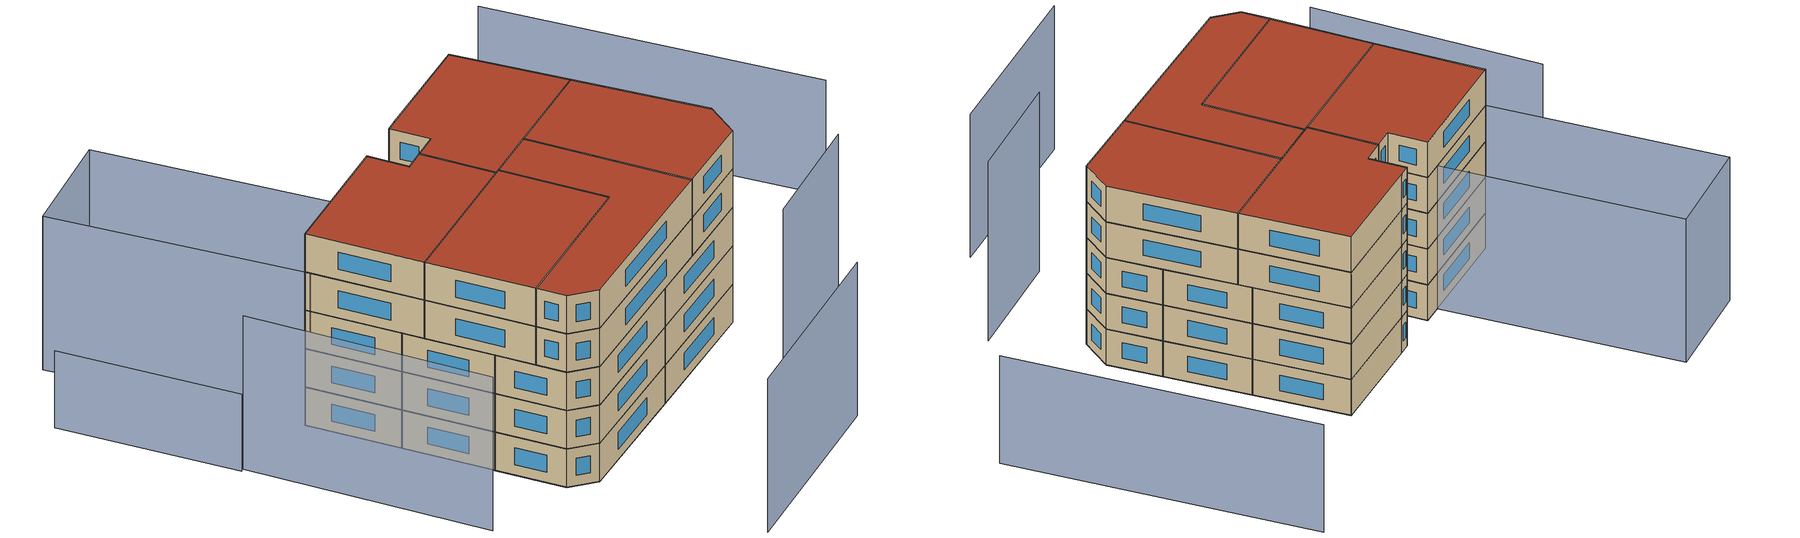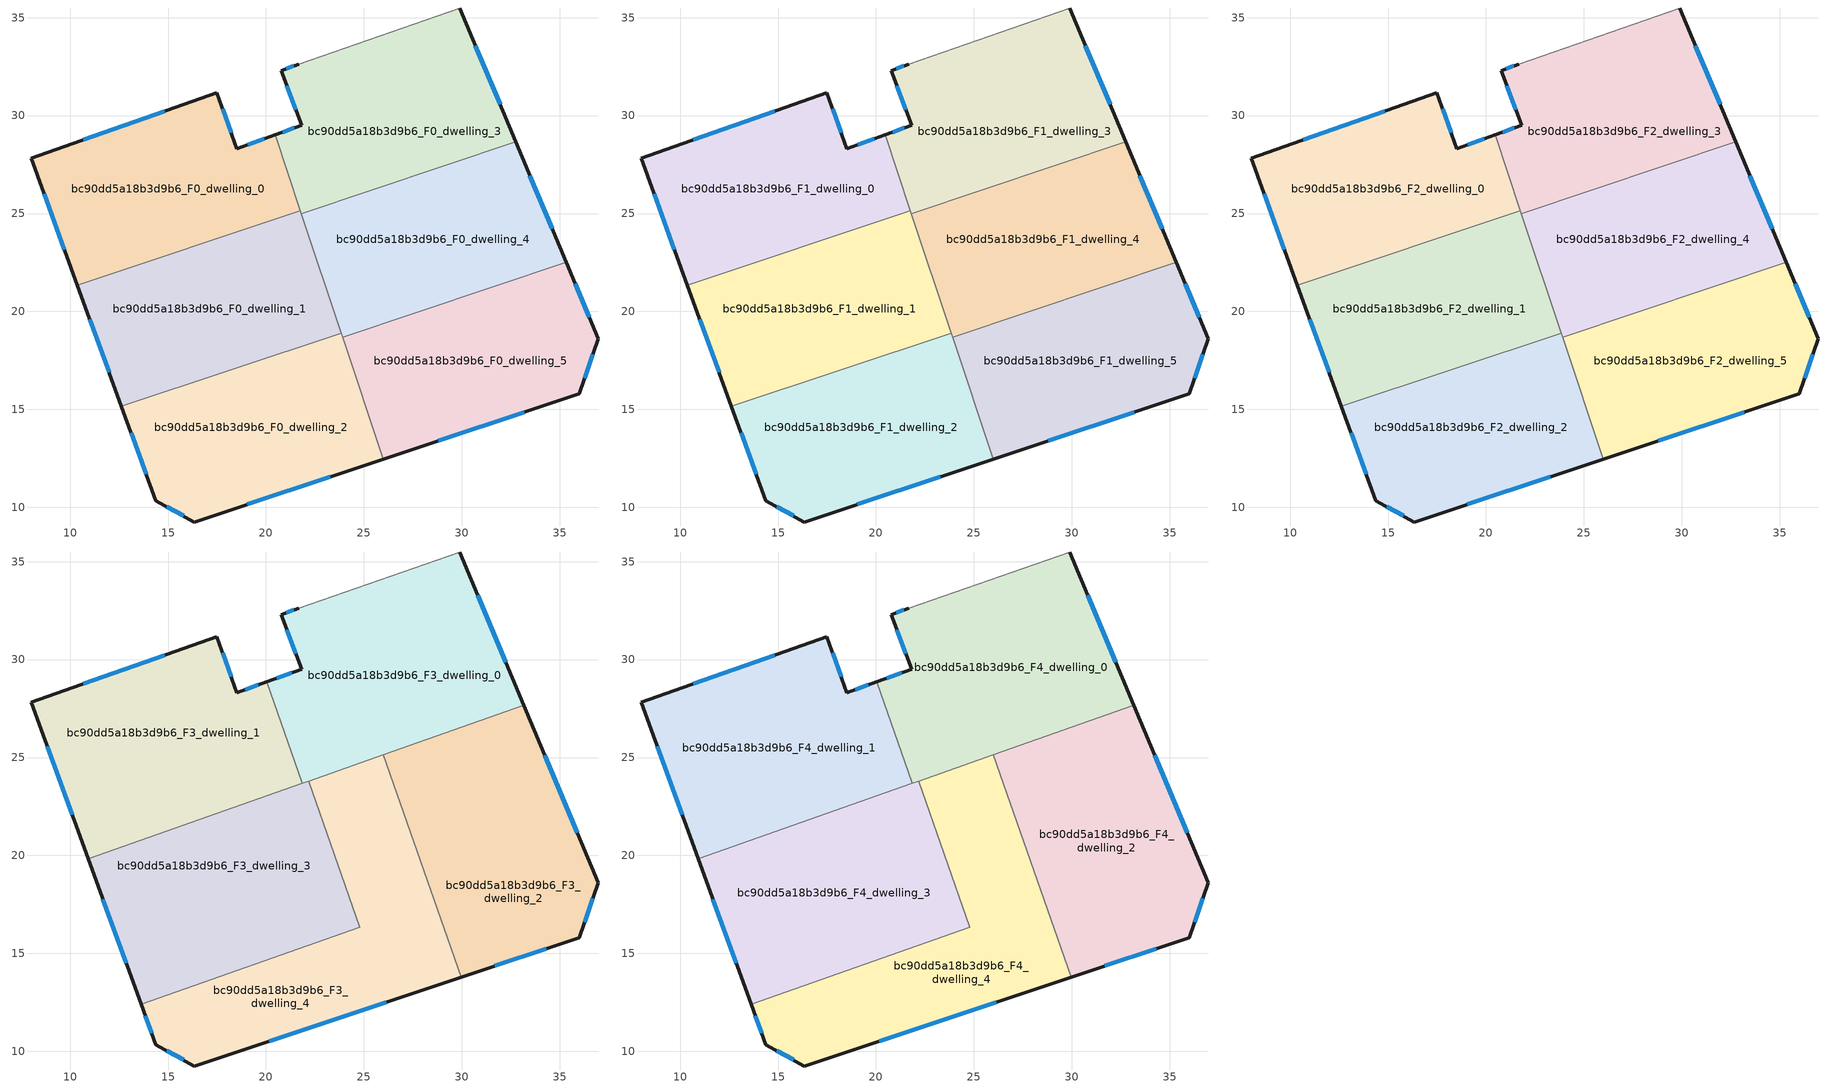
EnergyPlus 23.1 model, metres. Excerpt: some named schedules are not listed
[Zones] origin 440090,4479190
bc90dd5a18b3d9b6_F0_dwelling_0
 floor ground (EU_floor_Construction): 21.76,25.14 20.46,29.02 18.51,28.31 17.5,31.16 8.02,27.83 10.38,21.34 z0
 wall outside (EU_wall_Construction): 10.38,21.34 8.02,27.83 17.5,31.16 18.51,28.31 20.46,29.02 z0:3
 wall to bc90dd5a18b3d9b6_F0_dwelling_1 (EU_wall_Construction): 21.76,25.14 10.38,21.34 z0:3
 wall to bc90dd5a18b3d9b6_F0_dwelling_3 (EU_wall_Construction): 20.46,29.02 21.76,25.14 z0:3
 window (EU_Window_Construction): 9.72,23.16 8.68,26 / 10.68,28.76 14.84,30.22 / 17.78,30.36 18.23,29.11 / 19.06,28.51 19.91,28.82 z0.84:2.16
bc90dd5a18b3d9b6_F0_dwelling_1
 floor ground (EU_floor_Construction): 23.84,18.9 21.76,25.14 10.38,21.34 12.62,15.16 z0
 wall outside (EU_wall_Construction): 12.62,15.16 10.38,21.34 z0:3
 wall to bc90dd5a18b3d9b6_F0_dwelling_2 (EU_wall_Construction): 23.84,18.9 12.62,15.16 z0:3
 wall to bc90dd5a18b3d9b6_F0_dwelling_4 (EU_wall_Construction): 21.81,25 23.84,18.9 z0:3
 wall to bc90dd5a18b3d9b6_F0_dwelling_3 (EU_wall_Construction): 21.76,25.14 21.81,25 z0:3
 window (EU_Window_Construction): 11.99,16.89 11.01,19.6 z0.84:2.16
bc90dd5a18b3d9b6_F0_dwelling_2
 floor ground (EU_floor_Construction): 25.99,12.47 23.84,18.9 12.62,15.16 14.37,10.35 16.35,9.26 z0
 wall outside (EU_wall_Construction): 25.99,12.47 16.35,9.26 14.37,10.35 12.62,15.16 z0:3
 wall to bc90dd5a18b3d9b6_F0_dwelling_5 (EU_wall_Construction): 23.91,18.69 25.99,12.47 z0:3
 wall to bc90dd5a18b3d9b6_F0_dwelling_4 (EU_wall_Construction): 23.84,18.9 23.91,18.7 z0:3
 window (EU_Window_Construction): 13.88,11.7 13.12,13.81 / 23.28,11.57 19.06,10.16 / 15.79,9.56 14.93,10.04 z0.84:2.16
bc90dd5a18b3d9b6_F0_dwelling_3
 floor ground (EU_floor_Construction): 32.75,28.65 29.89,35.49 21.67,32.62 20.78,32.3 21.82,29.52 20.46,29.02 21.81,25 z0
 wall outside (EU_wall_Construction): 29.89,35.49 32.75,28.65 / 20.46,29.02 21.82,29.52 20.78,32.3 21.67,32.62 z0:3
 wall to bc90dd5a18b3d9b6_F0_dwelling_4 (EU_wall_Construction): 32.75,28.65 21.81,25 z0:3
 wall adiabatic (EU_wall_Construction): 21.67,32.62 29.89,35.49 z0:3
 window (EU_Window_Construction): 30.69,33.57 31.95,30.57 / 20.84,29.16 21.44,29.38 / 21.53,30.3 21.07,31.52 / 21.03,32.39 21.42,32.53 z0.84:2.16
bc90dd5a18b3d9b6_F0_dwelling_4
 floor ground (EU_floor_Construction): 35.33,22.51 32.75,28.65 21.81,25 23.91,18.7 z0
 wall outside (EU_wall_Construction): 32.75,28.65 35.33,22.51 z0:3
 wall to bc90dd5a18b3d9b6_F0_dwelling_5 (EU_wall_Construction): 35.33,22.51 23.91,18.7 z0:3
 window (EU_Window_Construction): 33.47,26.93 34.6,24.23 z0.84:2.16
bc90dd5a18b3d9b6_F0_dwelling_5
 floor ground (EU_floor_Construction): 35.99,15.8 36.96,18.6 35.33,22.51 23.91,18.7 25.99,12.47 z0
 wall outside (EU_wall_Construction): 35.33,22.51 36.96,18.6 35.99,15.8 25.99,12.47 z0:3
 window (EU_Window_Construction): 35.78,21.41 36.5,19.7 / 36.69,17.82 36.27,16.59 / 33.18,14.87 28.8,13.41 z0.84:2.16
bc90dd5a18b3d9b6_F1_dwelling_0
 floor to bc90dd5a18b3d9b6_F0_dwelling_0 (EU_floor_Construction): 21.76,25.14 20.46,29.02 18.51,28.31 17.5,31.16 8.02,27.83 10.38,21.34 z3
 wall outside (EU_wall_Construction): 10.38,21.34 8.02,27.83 17.5,31.16 18.51,28.31 20.46,29.02 z3:6
 wall to bc90dd5a18b3d9b6_F1_dwelling_1 (EU_wall_Construction): 21.76,25.14 10.38,21.34 z3:6
 wall to bc90dd5a18b3d9b6_F1_dwelling_3 (EU_wall_Construction): 20.46,29.02 21.76,25.14 z3:6
 window (EU_Window_Construction): 9.72,23.16 8.68,26 / 10.68,28.76 14.84,30.22 / 17.78,30.36 18.23,29.11 / 19.06,28.51 19.91,28.82 z3.84:5.16
bc90dd5a18b3d9b6_F1_dwelling_1
 floor to bc90dd5a18b3d9b6_F0_dwelling_1 (EU_floor_Construction): 23.84,18.9 21.76,25.14 10.38,21.34 12.62,15.16 z3
 wall outside (EU_wall_Construction): 12.62,15.16 10.38,21.34 z3:6
 wall to bc90dd5a18b3d9b6_F1_dwelling_2 (EU_wall_Construction): 23.84,18.9 12.62,15.16 z3:6
 wall to bc90dd5a18b3d9b6_F1_dwelling_4 (EU_wall_Construction): 21.81,25 23.84,18.9 z3:6
 wall to bc90dd5a18b3d9b6_F1_dwelling_3 (EU_wall_Construction): 21.76,25.14 21.81,25 z3:6
 window (EU_Window_Construction): 11.99,16.89 11.01,19.6 z3.84:5.16
bc90dd5a18b3d9b6_F1_dwelling_2
 floor to bc90dd5a18b3d9b6_F0_dwelling_2 (EU_floor_Construction): 25.99,12.47 23.84,18.9 12.62,15.16 14.37,10.35 16.35,9.26 z3
 wall outside (EU_wall_Construction): 25.99,12.47 16.35,9.26 14.37,10.35 12.62,15.16 z3:6
 wall to bc90dd5a18b3d9b6_F1_dwelling_5 (EU_wall_Construction): 23.91,18.69 25.99,12.47 z3:6
 wall to bc90dd5a18b3d9b6_F1_dwelling_4 (EU_wall_Construction): 23.84,18.9 23.91,18.7 z3:6
 window (EU_Window_Construction): 13.88,11.7 13.12,13.81 / 23.28,11.57 19.06,10.16 / 15.79,9.56 14.93,10.04 z3.84:5.16
bc90dd5a18b3d9b6_F1_dwelling_3
 floor to bc90dd5a18b3d9b6_F0_dwelling_3 (EU_floor_Construction): 32.75,28.65 29.89,35.49 21.67,32.62 20.78,32.3 21.82,29.52 20.46,29.02 21.81,25 z3
 wall outside (EU_wall_Construction): 29.89,35.49 32.75,28.65 / 20.46,29.02 21.82,29.52 20.78,32.3 21.67,32.62 z3:6
 wall to bc90dd5a18b3d9b6_F1_dwelling_4 (EU_wall_Construction): 32.75,28.65 21.81,25 z3:6
 wall adiabatic (EU_wall_Construction): 21.67,32.62 29.89,35.49 z3:6
 window (EU_Window_Construction): 30.69,33.57 31.95,30.57 / 20.84,29.16 21.44,29.38 / 21.53,30.3 21.07,31.52 / 21.03,32.39 21.42,32.53 z3.84:5.16
bc90dd5a18b3d9b6_F1_dwelling_4
 floor to bc90dd5a18b3d9b6_F0_dwelling_4 (EU_floor_Construction): 35.33,22.51 32.75,28.65 21.81,25 23.91,18.7 z3
 wall outside (EU_wall_Construction): 32.75,28.65 35.33,22.51 z3:6
 wall to bc90dd5a18b3d9b6_F1_dwelling_5 (EU_wall_Construction): 35.33,22.51 23.91,18.7 z3:6
 window (EU_Window_Construction): 33.47,26.93 34.6,24.23 z3.84:5.16
bc90dd5a18b3d9b6_F1_dwelling_5
 floor to bc90dd5a18b3d9b6_F0_dwelling_5 (EU_floor_Construction): 35.99,15.8 36.96,18.6 35.33,22.51 23.91,18.7 25.99,12.47 z3
 wall outside (EU_wall_Construction): 35.33,22.51 36.96,18.6 35.99,15.8 25.99,12.47 z3:6
 window (EU_Window_Construction): 35.78,21.41 36.5,19.7 / 36.69,17.82 36.27,16.59 / 33.18,14.87 28.8,13.41 z3.84:5.16
bc90dd5a18b3d9b6_F2_dwelling_0
 floor to bc90dd5a18b3d9b6_F1_dwelling_0 (EU_floor_Construction): 21.76,25.14 20.46,29.02 18.51,28.31 17.5,31.16 8.02,27.83 10.38,21.34 z6
 wall outside (EU_wall_Construction): 10.38,21.34 8.02,27.83 17.5,31.16 18.51,28.31 20.46,29.02 z6:9
 wall to bc90dd5a18b3d9b6_F2_dwelling_1 (EU_wall_Construction): 21.76,25.14 10.38,21.34 z6:9
 wall to bc90dd5a18b3d9b6_F2_dwelling_3 (EU_wall_Construction): 20.46,29.02 21.76,25.14 z6:9
 window (EU_Window_Construction): 9.72,23.16 8.68,26 / 10.68,28.76 14.84,30.22 / 17.78,30.36 18.23,29.11 / 19.06,28.51 19.91,28.82 z6.84:8.16
bc90dd5a18b3d9b6_F2_dwelling_1
 floor to bc90dd5a18b3d9b6_F1_dwelling_1 (EU_floor_Construction): 23.84,18.9 21.76,25.14 10.38,21.34 12.62,15.16 z6
 wall outside (EU_wall_Construction): 12.62,15.16 10.38,21.34 z6:9
 wall to bc90dd5a18b3d9b6_F2_dwelling_2 (EU_wall_Construction): 23.84,18.9 12.62,15.16 z6:9
 wall to bc90dd5a18b3d9b6_F2_dwelling_4 (EU_wall_Construction): 21.81,25 23.84,18.9 z6:9
 wall to bc90dd5a18b3d9b6_F2_dwelling_3 (EU_wall_Construction): 21.76,25.14 21.81,25 z6:9
 window (EU_Window_Construction): 11.99,16.89 11.01,19.6 z6.84:8.16
bc90dd5a18b3d9b6_F2_dwelling_2
 floor to bc90dd5a18b3d9b6_F1_dwelling_2 (EU_floor_Construction): 25.99,12.47 23.84,18.9 12.62,15.16 14.37,10.35 16.35,9.26 z6
 wall outside (EU_wall_Construction): 25.99,12.47 16.35,9.26 14.37,10.35 12.62,15.16 z6:9
 wall to bc90dd5a18b3d9b6_F2_dwelling_5 (EU_wall_Construction): 23.91,18.69 25.99,12.47 z6:9
 wall to bc90dd5a18b3d9b6_F2_dwelling_4 (EU_wall_Construction): 23.84,18.9 23.91,18.7 z6:9
 window (EU_Window_Construction): 13.88,11.7 13.12,13.81 / 23.28,11.57 19.06,10.16 / 15.79,9.56 14.93,10.04 z6.84:8.16
bc90dd5a18b3d9b6_F2_dwelling_3
 floor to bc90dd5a18b3d9b6_F1_dwelling_3 (EU_floor_Construction): 32.75,28.65 29.89,35.49 21.67,32.62 20.78,32.3 21.82,29.52 20.46,29.02 21.81,25 z6
 wall outside (EU_wall_Construction): 29.89,35.49 32.75,28.65 / 20.46,29.02 21.82,29.52 20.78,32.3 21.67,32.62 z6:9
 wall to bc90dd5a18b3d9b6_F2_dwelling_4 (EU_wall_Construction): 32.75,28.65 21.81,25 z6:9
 wall adiabatic (EU_wall_Construction): 21.67,32.62 29.89,35.49 z6:9
 window (EU_Window_Construction): 30.69,33.57 31.95,30.57 / 20.84,29.16 21.44,29.38 / 21.53,30.3 21.07,31.52 / 21.03,32.39 21.42,32.53 z6.84:8.16
bc90dd5a18b3d9b6_F2_dwelling_4
 floor to bc90dd5a18b3d9b6_F1_dwelling_4 (EU_floor_Construction): 35.33,22.51 32.75,28.65 21.81,25 23.91,18.7 z6
 wall outside (EU_wall_Construction): 32.75,28.65 35.33,22.51 z6:9
 wall to bc90dd5a18b3d9b6_F2_dwelling_5 (EU_wall_Construction): 35.33,22.51 23.91,18.7 z6:9
 window (EU_Window_Construction): 33.47,26.93 34.6,24.23 z6.84:8.16
bc90dd5a18b3d9b6_F2_dwelling_5
 floor to bc90dd5a18b3d9b6_F1_dwelling_5 (EU_floor_Construction): 35.99,15.8 36.96,18.6 35.33,22.51 23.91,18.7 25.99,12.47 z6
 wall outside (EU_wall_Construction): 35.33,22.51 36.96,18.6 35.99,15.8 25.99,12.47 z6:9
 window (EU_Window_Construction): 35.78,21.41 36.5,19.7 / 36.69,17.82 36.27,16.59 / 33.18,14.87 28.8,13.41 z6.84:8.16
bc90dd5a18b3d9b6_F3_dwelling_0
 floor to bc90dd5a18b3d9b6_F2_dwelling_3 (EU_floor_Construction): 32.75,28.65 29.89,35.49 21.67,32.62 20.78,32.3 21.82,29.52 20.46,29.02 21.81,25 z9
 floor to bc90dd5a18b3d9b6_F2_dwelling_0 (EU_floor_Construction): 21.76,25.14 20.46,29.02 20.04,28.87 21.4,25.01 z9
 floor to bc90dd5a18b3d9b6_F2_dwelling_1 (EU_floor_Construction): 22.2,23.81 21.76,25.14 21.4,25.01 21.86,23.69 z9
 floor to bc90dd5a18b3d9b6_F2_dwelling_4 (EU_floor_Construction): 33.16,27.66 32.75,28.65 21.81,25 22.2,23.81 z9
 wall outside (EU_wall_Construction): 29.89,35.49 33.16,27.66 / 20.04,28.87 21.82,29.52 20.78,32.3 21.67,32.62 z9:12
 wall adiabatic (EU_wall_Construction): 21.67,32.62 29.89,35.49 z9:12
 wall to bc90dd5a18b3d9b6_F3_dwelling_1 (EU_wall_Construction): 21.86,23.69 20.04,28.87 z9:12
 wall to bc90dd5a18b3d9b6_F3_dwelling_2 (EU_wall_Construction): 33.16,27.66 25.99,25.14 z9:12
 wall to bc90dd5a18b3d9b6_F3_dwelling_4 (EU_wall_Construction): 25.99,25.14 22.17,23.8 z9:12
 wall to bc90dd5a18b3d9b6_F3_dwelling_3 (EU_wall_Construction): 22.17,23.8 21.86,23.69 z9:12
 window (EU_Window_Construction): 30.81,33.29 32.24,29.86 / 20.54,29.05 21.32,29.33 / 21.53,30.3 21.07,31.52 / 21.03,32.39 21.42,32.53 z9.84:11.16
bc90dd5a18b3d9b6_F3_dwelling_1
 floor to bc90dd5a18b3d9b6_F2_dwelling_0 (EU_floor_Construction): 21.4,25.01 20.04,28.87 18.51,28.31 17.5,31.16 8.02,27.83 10.38,21.34 z9
 floor to bc90dd5a18b3d9b6_F2_dwelling_1 (EU_floor_Construction): 21.86,23.69 21.4,25.01 10.38,21.34 10.92,19.84 z9
 wall outside (EU_wall_Construction): 10.92,19.84 8.02,27.83 17.5,31.16 18.51,28.31 20.04,28.87 z9:12
 wall to bc90dd5a18b3d9b6_F3_dwelling_3 (EU_wall_Construction): 21.86,23.69 10.92,19.84 z9:12
 window (EU_Window_Construction): 10.68,28.76 14.84,30.22 / 17.78,30.36 18.23,29.11 / 18.94,28.47 19.61,28.71 / 10.11,22.09 8.83,25.59 z9.84:11.16
bc90dd5a18b3d9b6_F3_dwelling_2
 floor to bc90dd5a18b3d9b6_F2_dwelling_5 (EU_floor_Construction): 35.99,15.8 36.96,18.6 35.32,22.51 27.8,19.99 29.97,13.8 z9
 floor to bc90dd5a18b3d9b6_F2_dwelling_4 (EU_floor_Construction): 35.32,22.51 33.16,27.66 25.99,25.14 27.8,19.99 z9
 wall outside (EU_wall_Construction): 33.16,27.66 36.96,18.6 35.99,15.8 29.97,13.8 z9:12
 wall to bc90dd5a18b3d9b6_F3_dwelling_4 (EU_wall_Construction): 29.97,13.8 25.99,25.14 z9:12
 window (EU_Window_Construction): 34.23,25.12 35.89,21.15 / 36.69,17.82 36.27,16.59 / 34.3,15.24 31.66,14.36 z9.84:11.16
bc90dd5a18b3d9b6_F3_dwelling_3
 floor to bc90dd5a18b3d9b6_F2_dwelling_1 (EU_floor_Construction): 23.84,18.9 22.84,21.89 22.17,23.8 10.92,19.84 12.63,15.16 z9
 floor to bc90dd5a18b3d9b6_F2_dwelling_2 (EU_floor_Construction): 24.71,16.31 23.84,18.9 12.63,15.16 13.62,12.41 z9
 floor to bc90dd5a18b3d9b6_F2_dwelling_5 (EU_floor_Construction): 24.79,16.34 23.96,18.71 23.91,18.7 24.71,16.31 z9
 floor to bc90dd5a18b3d9b6_F2_dwelling_4 (EU_floor_Construction): 23.96,18.71 22.85,21.88 23.91,18.7 z9
 wall outside (EU_wall_Construction): 13.62,12.41 10.92,19.84 z9:12
 wall to bc90dd5a18b3d9b6_F3_dwelling_4 (EU_wall_Construction): 22.17,23.8 24.79,16.34 13.62,12.41 z9:12
 window (EU_Window_Construction): 12.86,14.5 11.68,17.76 z9.84:11.16
bc90dd5a18b3d9b6_F3_dwelling_4
 floor to bc90dd5a18b3d9b6_F2_dwelling_2 (EU_floor_Construction): 25.99,12.47 24.71,16.31 13.62,12.41 14.37,10.35 16.35,9.26 z9
 floor to bc90dd5a18b3d9b6_F2_dwelling_5 (EU_floor_Construction): 29.97,13.8 27.8,19.99 23.96,18.71 24.79,16.34 24.71,16.31 25.99,12.47 z9
 floor to bc90dd5a18b3d9b6_F2_dwelling_4 (EU_floor_Construction): 27.8,19.99 25.99,25.14 22.2,23.81 22.85,21.88 23.96,18.71 z9
 floor to bc90dd5a18b3d9b6_F2_dwelling_1 (EU_floor_Construction): 22.84,21.89 22.2,23.81 22.17,23.8 z9
 wall outside (EU_wall_Construction): 29.97,13.8 16.35,9.26 14.37,10.35 13.62,12.41 z9:12
 window (EU_Window_Construction): 14.16,10.93 13.83,11.83 / 26.15,12.52 20.17,10.53 / 15.79,9.56 14.93,10.04 z9.84:11.16
bc90dd5a18b3d9b6_F4_dwelling_0
 floor to bc90dd5a18b3d9b6_F3_dwelling_0 (EU_floor_Construction): 33.16,27.66 29.89,35.49 21.67,32.62 20.78,32.3 21.82,29.52 20.04,28.87 21.86,23.69 z12
 wall outside (EU_wall_Construction): 29.89,35.49 33.16,27.66 / 20.04,28.87 21.82,29.52 20.78,32.3 21.67,32.62 z12:15
 wall adiabatic (EU_wall_Construction): 21.67,32.62 29.89,35.49 z12:15
 wall to bc90dd5a18b3d9b6_F4_dwelling_1 (EU_wall_Construction): 21.86,23.69 20.04,28.87 z12:15
 wall to bc90dd5a18b3d9b6_F4_dwelling_2 (EU_wall_Construction): 33.16,27.66 25.99,25.14 z12:15
 wall to bc90dd5a18b3d9b6_F4_dwelling_4 (EU_wall_Construction): 25.99,25.14 22.17,23.8 z12:15
 wall to bc90dd5a18b3d9b6_F4_dwelling_3 (EU_wall_Construction): 22.17,23.8 21.86,23.69 z12:15
 window (EU_Window_Construction): 30.81,33.29 32.24,29.86 / 20.54,29.05 21.32,29.33 / 21.53,30.3 21.07,31.52 / 21.03,32.39 21.42,32.53 z12.84:14.16
 roof outside (EU_roof_Construction): 29.89,35.49 33.16,27.66 21.86,23.69 20.04,28.87 21.82,29.52 20.78,32.3 21.67,32.62 z15
bc90dd5a18b3d9b6_F4_dwelling_1
 floor to bc90dd5a18b3d9b6_F3_dwelling_1 (EU_floor_Construction): 21.86,23.69 20.04,28.87 18.51,28.31 17.5,31.16 8.02,27.83 10.92,19.84 z12
 wall outside (EU_wall_Construction): 10.92,19.84 8.02,27.83 17.5,31.16 18.51,28.31 20.04,28.87 z12:15
 wall to bc90dd5a18b3d9b6_F4_dwelling_3 (EU_wall_Construction): 21.86,23.69 10.92,19.84 z12:15
 window (EU_Window_Construction): 10.68,28.76 14.84,30.22 / 17.78,30.36 18.23,29.11 / 18.94,28.47 19.61,28.71 / 10.11,22.09 8.83,25.59 z12.84:14.16
 roof outside (EU_roof_Construction): 20.04,28.87 21.86,23.69 10.92,19.84 8.02,27.83 17.5,31.16 18.51,28.31 z15
bc90dd5a18b3d9b6_F4_dwelling_2
 floor to bc90dd5a18b3d9b6_F3_dwelling_2 (EU_floor_Construction): 35.99,15.8 36.96,18.6 33.16,27.66 25.99,25.14 29.97,13.8 z12
 wall outside (EU_wall_Construction): 33.16,27.66 36.96,18.6 35.99,15.8 29.97,13.8 z12:15
 wall to bc90dd5a18b3d9b6_F4_dwelling_4 (EU_wall_Construction): 29.97,13.8 25.99,25.14 z12:15
 window (EU_Window_Construction): 34.23,25.12 35.89,21.15 / 36.69,17.82 36.27,16.59 / 34.3,15.24 31.66,14.36 z12.84:14.16
 roof outside (EU_roof_Construction): 33.16,27.66 36.96,18.6 35.99,15.8 29.97,13.8 25.99,25.14 z15
bc90dd5a18b3d9b6_F4_dwelling_3
 floor to bc90dd5a18b3d9b6_F3_dwelling_3 (EU_floor_Construction): 24.79,16.34 22.17,23.8 10.92,19.84 13.62,12.41 z12
 wall outside (EU_wall_Construction): 13.62,12.41 10.92,19.84 z12:15
 wall to bc90dd5a18b3d9b6_F4_dwelling_4 (EU_wall_Construction): 22.17,23.8 24.79,16.34 13.62,12.41 z12:15
 window (EU_Window_Construction): 12.86,14.5 11.68,17.76 z12.84:14.16
 roof outside (EU_roof_Construction): 22.17,23.8 24.79,16.34 13.62,12.41 10.92,19.84 z15
bc90dd5a18b3d9b6_F4_dwelling_4
 floor to bc90dd5a18b3d9b6_F3_dwelling_4 (EU_floor_Construction): 29.97,13.8 25.99,25.14 22.17,23.8 24.79,16.34 13.62,12.41 14.37,10.35 16.35,9.26 z12
 wall outside (EU_wall_Construction): 29.97,13.8 16.35,9.26 14.37,10.35 13.62,12.41 z12:15
 window (EU_Window_Construction): 14.16,10.93 13.83,11.83 / 26.15,12.52 20.17,10.53 / 15.79,9.56 14.93,10.04 z12.84:14.16
 roof outside (EU_roof_Construction): 25.99,25.14 29.97,13.8 16.35,9.26 14.37,10.35 13.62,12.41 24.79,16.34 22.17,23.8 z15
shading: 19.52,-2.77 33.5,2.35 / 1.52,27.2 7.36,10.37 / 29.89,35.49 21.77,32.08 / 8.92,47.92 15.93,30.61 / 15.93,30.61 8.16,27.46 / 8.16,27.46 1.16,44.78 / 1.16,44.78 8.92,47.92 z0:12; -3.31,39.54 1.29,27.12 z0:6; 31.5,7.06 40.36,10.49 z0:15; 51.08,21.67 41.94,44.16 z0:9
[Building]
EU S2 Campaign: North Axis=0; Terrain=City; Solar Distribution=FullExterior
[Site:Location]
Madrid: Latitude=40.5; Longitude=-3.5; Time Zone=1; Elevation=609
[SizingPeriod:WeatherFileDays]
AnnualSizingPeriod: Begin Month=1; Begin Day of Month=1; End Month=12; End Day of Month=31; Day of Week for Start Day=Monday; Use Weather File Daylight Saving Period=No; Use Weather File Rain and Snow Indicators=No
[MATERIAL]
EU_InternalMass_Material: Roughness=MediumRough; Thickness=0.1; Conductivity=1; Density=1800; Specific Heat=900; Thermal Absorptance=0.9; Solar Absorptance=0.7; Visible Absorptance=0.7
[MATERIAL:NOMASS] Roughness=MediumRough; Thermal Absorptance=0.9; Solar Absorptance=0.7; Visible Absorptance=0.7
Name | Thermal Resistance
EU_wall_NoMass; EU_roof_NoMass | 2.16768
EU_floor_NoMass | 1.14339
[WINDOWMATERIAL:SIMPLEGLAZINGSYSTEM]
EU_Window_SimpleGlazing: UFactor=3.23888; Solar Heat Gain Coefficient=0.85; Visible Transmittance=0.85
[CONSTRUCTION]
EU_wall_Construction: EU_wall_NoMass
EU_roof_Construction: EU_roof_NoMass
EU_floor_Construction: EU_floor_NoMass
EU_InternalMass_Construction: EU_InternalMass_Material
EU_Window_Construction: EU_Window_SimpleGlazing
[ZONE] Type=1; Multiplier=1; Ceiling Height=autocalculate; Floor Area=autocalculate; Part of Total Floor Area=Yes
Name | Volume
bc90dd5a18b3d9b6_F0_dwelling_0; bc90dd5a18b3d9b6_F1_dwelling_0; bc90dd5a18b3d9b6_F2_dwelling_0; bc90dd5a18b3d9b6_F0_dwelling_3; bc90dd5a18b3d9b6_F1_dwelling_3; bc90dd5a18b3d9b6_F2_dwelling_3 | 234.93
bc90dd5a18b3d9b6_F3_dwelling_0; bc90dd5a18b3d9b6_F4_dwelling_0 | 281.885
bc90dd5a18b3d9b6_F0_dwelling_1; bc90dd5a18b3d9b6_F1_dwelling_1; bc90dd5a18b3d9b6_F2_dwelling_1 | 234.902
bc90dd5a18b3d9b6_F3_dwelling_1; bc90dd5a18b3d9b6_F4_dwelling_1 | 281.897
bc90dd5a18b3d9b6_F0_dwelling_2; bc90dd5a18b3d9b6_F1_dwelling_2; bc90dd5a18b3d9b6_F2_dwelling_2 | 234.92
bc90dd5a18b3d9b6_F3_dwelling_2; bc90dd5a18b3d9b6_F4_dwelling_2 | 281.907
bc90dd5a18b3d9b6_F3_dwelling_3; bc90dd5a18b3d9b6_F4_dwelling_3 | 281.883
bc90dd5a18b3d9b6_F0_dwelling_4; bc90dd5a18b3d9b6_F1_dwelling_4; bc90dd5a18b3d9b6_F2_dwelling_4 | 234.914
bc90dd5a18b3d9b6_F3_dwelling_4; bc90dd5a18b3d9b6_F4_dwelling_4 | 281.918
bc90dd5a18b3d9b6_F0_dwelling_5; bc90dd5a18b3d9b6_F1_dwelling_5; bc90dd5a18b3d9b6_F2_dwelling_5 | 234.936
[INTERNALMASS] Construction=EU_InternalMass_Construction
Name | Zone or ZoneList | Surface Area
bc90dd5a18b3d9b6_F0_dwelling_0_EU_InternalMass | bc90dd5a18b3d9b6_F0_dwelling_0 | 78.31
bc90dd5a18b3d9b6_F0_dwelling_1_EU_InternalMass | bc90dd5a18b3d9b6_F0_dwelling_1 | 78.301
bc90dd5a18b3d9b6_F0_dwelling_2_EU_InternalMass | bc90dd5a18b3d9b6_F0_dwelling_2 | 78.3064
bc90dd5a18b3d9b6_F0_dwelling_3_EU_InternalMass | bc90dd5a18b3d9b6_F0_dwelling_3 | 78.3103
bc90dd5a18b3d9b6_F0_dwelling_4_EU_InternalMass | bc90dd5a18b3d9b6_F0_dwelling_4 | 78.3046
bc90dd5a18b3d9b6_F0_dwelling_5_EU_InternalMass | bc90dd5a18b3d9b6_F0_dwelling_5 | 78.3121
bc90dd5a18b3d9b6_F1_dwelling_0_EU_InternalMass | bc90dd5a18b3d9b6_F1_dwelling_0 | 78.31
bc90dd5a18b3d9b6_F1_dwelling_1_EU_InternalMass | bc90dd5a18b3d9b6_F1_dwelling_1 | 78.301
bc90dd5a18b3d9b6_F1_dwelling_2_EU_InternalMass | bc90dd5a18b3d9b6_F1_dwelling_2 | 78.3064
bc90dd5a18b3d9b6_F1_dwelling_3_EU_InternalMass | bc90dd5a18b3d9b6_F1_dwelling_3 | 78.3103
bc90dd5a18b3d9b6_F1_dwelling_4_EU_InternalMass | bc90dd5a18b3d9b6_F1_dwelling_4 | 78.3046
bc90dd5a18b3d9b6_F1_dwelling_5_EU_InternalMass | bc90dd5a18b3d9b6_F1_dwelling_5 | 78.3121
bc90dd5a18b3d9b6_F2_dwelling_0_EU_InternalMass | bc90dd5a18b3d9b6_F2_dwelling_0 | 78.31
bc90dd5a18b3d9b6_F2_dwelling_1_EU_InternalMass | bc90dd5a18b3d9b6_F2_dwelling_1 | 78.301
bc90dd5a18b3d9b6_F2_dwelling_2_EU_InternalMass | bc90dd5a18b3d9b6_F2_dwelling_2 | 78.3064
bc90dd5a18b3d9b6_F2_dwelling_3_EU_InternalMass | bc90dd5a18b3d9b6_F2_dwelling_3 | 78.3103
bc90dd5a18b3d9b6_F2_dwelling_4_EU_InternalMass | bc90dd5a18b3d9b6_F2_dwelling_4 | 78.3046
bc90dd5a18b3d9b6_F2_dwelling_5_EU_InternalMass | bc90dd5a18b3d9b6_F2_dwelling_5 | 78.3121
bc90dd5a18b3d9b6_F3_dwelling_0_EU_InternalMass | bc90dd5a18b3d9b6_F3_dwelling_0 | 93.9632
bc90dd5a18b3d9b6_F3_dwelling_1_EU_InternalMass | bc90dd5a18b3d9b6_F3_dwelling_1 | 93.9676
bc90dd5a18b3d9b6_F3_dwelling_2_EU_InternalMass | bc90dd5a18b3d9b6_F3_dwelling_2 | 93.9689
bc90dd5a18b3d9b6_F3_dwelling_3_EU_InternalMass | bc90dd5a18b3d9b6_F3_dwelling_3 | 93.9635
bc90dd5a18b3d9b6_F3_dwelling_4_EU_InternalMass | bc90dd5a18b3d9b6_F3_dwelling_4 | 93.9728
bc90dd5a18b3d9b6_F4_dwelling_0_EU_InternalMass | bc90dd5a18b3d9b6_F4_dwelling_0 | 93.9632
bc90dd5a18b3d9b6_F4_dwelling_1_EU_InternalMass | bc90dd5a18b3d9b6_F4_dwelling_1 | 93.9676
bc90dd5a18b3d9b6_F4_dwelling_2_EU_InternalMass | bc90dd5a18b3d9b6_F4_dwelling_2 | 93.9689
bc90dd5a18b3d9b6_F4_dwelling_3_EU_InternalMass | bc90dd5a18b3d9b6_F4_dwelling_3 | 93.9635
bc90dd5a18b3d9b6_F4_dwelling_4_EU_InternalMass | bc90dd5a18b3d9b6_F4_dwelling_4 | 93.9728
[OTHEREQUIPMENT] Fuel Type=Electricity; Design Level Calculation Method=Watts/Area; Power per Zone Floor Area=1; Fraction Latent=0; Fraction Radiant=0; Fraction Lost=0; Carbon Dioxide Generation Rate=0; EndUse Subcategory=EU_Step8_InternalGains
Name | Zone or ZoneList or Space or SpaceList | Schedule
EU_Step8_InternalGain_bc90dd5a18b3d9b6_F0_dwelling_0_f000 | bc90dd5a18b3d9b6_F0_dwelling_0 | EU_Step8_GainSchedule_bc90dd5a18b3d9b6_F0_dwelling_0_f000
EU_Step8_InternalGain_bc90dd5a18b3d9b6_F0_dwelling_1_f000 | bc90dd5a18b3d9b6_F0_dwelling_1 | EU_Step8_GainSchedule_bc90dd5a18b3d9b6_F0_dwelling_1_f000
EU_Step8_InternalGain_bc90dd5a18b3d9b6_F0_dwelling_2_f000 | bc90dd5a18b3d9b6_F0_dwelling_2 | EU_Step8_GainSchedule_bc90dd5a18b3d9b6_F0_dwelling_2_f000
EU_Step8_InternalGain_bc90dd5a18b3d9b6_F0_dwelling_3_f000 | bc90dd5a18b3d9b6_F0_dwelling_3 | EU_Step8_GainSchedule_bc90dd5a18b3d9b6_F0_dwelling_3_f000
EU_Step8_InternalGain_bc90dd5a18b3d9b6_F0_dwelling_4_f000 | bc90dd5a18b3d9b6_F0_dwelling_4 | EU_Step8_GainSchedule_bc90dd5a18b3d9b6_F0_dwelling_4_f000
EU_Step8_InternalGain_bc90dd5a18b3d9b6_F0_dwelling_5_f000 | bc90dd5a18b3d9b6_F0_dwelling_5 | EU_Step8_GainSchedule_bc90dd5a18b3d9b6_F0_dwelling_5_f000
EU_Step8_InternalGain_bc90dd5a18b3d9b6_F1_dwelling_0_f000 | bc90dd5a18b3d9b6_F1_dwelling_0 | EU_Step8_GainSchedule_bc90dd5a18b3d9b6_F1_dwelling_0_f000
EU_Step8_InternalGain_bc90dd5a18b3d9b6_F1_dwelling_1_f000 | bc90dd5a18b3d9b6_F1_dwelling_1 | EU_Step8_GainSchedule_bc90dd5a18b3d9b6_F1_dwelling_1_f000
EU_Step8_InternalGain_bc90dd5a18b3d9b6_F1_dwelling_2_f000 | bc90dd5a18b3d9b6_F1_dwelling_2 | EU_Step8_GainSchedule_bc90dd5a18b3d9b6_F1_dwelling_2_f000
EU_Step8_InternalGain_bc90dd5a18b3d9b6_F1_dwelling_3_f000 | bc90dd5a18b3d9b6_F1_dwelling_3 | EU_Step8_GainSchedule_bc90dd5a18b3d9b6_F1_dwelling_3_f000
EU_Step8_InternalGain_bc90dd5a18b3d9b6_F1_dwelling_4_f000 | bc90dd5a18b3d9b6_F1_dwelling_4 | EU_Step8_GainSchedule_bc90dd5a18b3d9b6_F1_dwelling_4_f000
EU_Step8_InternalGain_bc90dd5a18b3d9b6_F1_dwelling_5_f000 | bc90dd5a18b3d9b6_F1_dwelling_5 | EU_Step8_GainSchedule_bc90dd5a18b3d9b6_F1_dwelling_5_f000
EU_Step8_InternalGain_bc90dd5a18b3d9b6_F2_dwelling_0_f000 | bc90dd5a18b3d9b6_F2_dwelling_0 | EU_Step8_GainSchedule_bc90dd5a18b3d9b6_F2_dwelling_0_f000
EU_Step8_InternalGain_bc90dd5a18b3d9b6_F2_dwelling_1_f000 | bc90dd5a18b3d9b6_F2_dwelling_1 | EU_Step8_GainSchedule_bc90dd5a18b3d9b6_F2_dwelling_1_f000
EU_Step8_InternalGain_bc90dd5a18b3d9b6_F2_dwelling_2_f000 | bc90dd5a18b3d9b6_F2_dwelling_2 | EU_Step8_GainSchedule_bc90dd5a18b3d9b6_F2_dwelling_2_f000
EU_Step8_InternalGain_bc90dd5a18b3d9b6_F2_dwelling_3_f000 | bc90dd5a18b3d9b6_F2_dwelling_3 | EU_Step8_GainSchedule_bc90dd5a18b3d9b6_F2_dwelling_3_f000
EU_Step8_InternalGain_bc90dd5a18b3d9b6_F2_dwelling_4_f000 | bc90dd5a18b3d9b6_F2_dwelling_4 | EU_Step8_GainSchedule_bc90dd5a18b3d9b6_F2_dwelling_4_f000
EU_Step8_InternalGain_bc90dd5a18b3d9b6_F2_dwelling_5_f000 | bc90dd5a18b3d9b6_F2_dwelling_5 | EU_Step8_GainSchedule_bc90dd5a18b3d9b6_F2_dwelling_5_f000
EU_Step8_InternalGain_bc90dd5a18b3d9b6_F3_dwelling_0_f000 | bc90dd5a18b3d9b6_F3_dwelling_0 | EU_Step8_GainSchedule_bc90dd5a18b3d9b6_F3_dwelling_0_f000
EU_Step8_InternalGain_bc90dd5a18b3d9b6_F3_dwelling_1_f000 | bc90dd5a18b3d9b6_F3_dwelling_1 | EU_Step8_GainSchedule_bc90dd5a18b3d9b6_F3_dwelling_1_f000
EU_Step8_InternalGain_bc90dd5a18b3d9b6_F3_dwelling_2_f000 | bc90dd5a18b3d9b6_F3_dwelling_2 | EU_Step8_GainSchedule_bc90dd5a18b3d9b6_F3_dwelling_2_f000
EU_Step8_InternalGain_bc90dd5a18b3d9b6_F3_dwelling_3_f000 | bc90dd5a18b3d9b6_F3_dwelling_3 | EU_Step8_GainSchedule_bc90dd5a18b3d9b6_F3_dwelling_3_f000
EU_Step8_InternalGain_bc90dd5a18b3d9b6_F3_dwelling_4_f000 | bc90dd5a18b3d9b6_F3_dwelling_4 | EU_Step8_GainSchedule_bc90dd5a18b3d9b6_F3_dwelling_4_f000
EU_Step8_InternalGain_bc90dd5a18b3d9b6_F4_dwelling_0_f000 | bc90dd5a18b3d9b6_F4_dwelling_0 | EU_Step8_GainSchedule_bc90dd5a18b3d9b6_F4_dwelling_0_f000
EU_Step8_InternalGain_bc90dd5a18b3d9b6_F4_dwelling_1_f000 | bc90dd5a18b3d9b6_F4_dwelling_1 | EU_Step8_GainSchedule_bc90dd5a18b3d9b6_F4_dwelling_1_f000
EU_Step8_InternalGain_bc90dd5a18b3d9b6_F4_dwelling_2_f000 | bc90dd5a18b3d9b6_F4_dwelling_2 | EU_Step8_GainSchedule_bc90dd5a18b3d9b6_F4_dwelling_2_f000
EU_Step8_InternalGain_bc90dd5a18b3d9b6_F4_dwelling_3_f000 | bc90dd5a18b3d9b6_F4_dwelling_3 | EU_Step8_GainSchedule_bc90dd5a18b3d9b6_F4_dwelling_3_f000
EU_Step8_InternalGain_bc90dd5a18b3d9b6_F4_dwelling_4_f000 | bc90dd5a18b3d9b6_F4_dwelling_4 | EU_Step8_GainSchedule_bc90dd5a18b3d9b6_F4_dwelling_4_f000
[ZONEVENTILATION:DESIGNFLOWRATE] Schedule=EU_AlwaysOn; Design Flow Rate Calculation Method=AirChanges/Hour; Air Changes per Hour=0.480546; Ventilation Type=Natural; Fan Pressure Rise=0; Fan Total Efficiency=1; Constant Term Coefficient=1; Temperature Term Coefficient=0; Velocity Term Coefficient=0; Velocity Squared Term Coefficient=0; Minimum Indoor Temperature=-100; Maximum Indoor Temperature=100; Delta Temperature=-100; Minimum Outdoor Temperature=-100; Maximum Outdoor Temperature=100; Maximum Wind Speed=40
Name | Zone or ZoneList or Space or SpaceList
EU_ConstantAir_bc90dd5a18b3d9b6_F0_dwelling_0 | bc90dd5a18b3d9b6_F0_dwelling_0
EU_ConstantAir_bc90dd5a18b3d9b6_F0_dwelling_1 | bc90dd5a18b3d9b6_F0_dwelling_1
EU_ConstantAir_bc90dd5a18b3d9b6_F0_dwelling_2 | bc90dd5a18b3d9b6_F0_dwelling_2
EU_ConstantAir_bc90dd5a18b3d9b6_F0_dwelling_3 | bc90dd5a18b3d9b6_F0_dwelling_3
EU_ConstantAir_bc90dd5a18b3d9b6_F0_dwelling_4 | bc90dd5a18b3d9b6_F0_dwelling_4
EU_ConstantAir_bc90dd5a18b3d9b6_F0_dwelling_5 | bc90dd5a18b3d9b6_F0_dwelling_5
EU_ConstantAir_bc90dd5a18b3d9b6_F1_dwelling_0 | bc90dd5a18b3d9b6_F1_dwelling_0
EU_ConstantAir_bc90dd5a18b3d9b6_F1_dwelling_1 | bc90dd5a18b3d9b6_F1_dwelling_1
EU_ConstantAir_bc90dd5a18b3d9b6_F1_dwelling_2 | bc90dd5a18b3d9b6_F1_dwelling_2
EU_ConstantAir_bc90dd5a18b3d9b6_F1_dwelling_3 | bc90dd5a18b3d9b6_F1_dwelling_3
EU_ConstantAir_bc90dd5a18b3d9b6_F1_dwelling_4 | bc90dd5a18b3d9b6_F1_dwelling_4
EU_ConstantAir_bc90dd5a18b3d9b6_F1_dwelling_5 | bc90dd5a18b3d9b6_F1_dwelling_5
EU_ConstantAir_bc90dd5a18b3d9b6_F2_dwelling_0 | bc90dd5a18b3d9b6_F2_dwelling_0
EU_ConstantAir_bc90dd5a18b3d9b6_F2_dwelling_1 | bc90dd5a18b3d9b6_F2_dwelling_1
EU_ConstantAir_bc90dd5a18b3d9b6_F2_dwelling_2 | bc90dd5a18b3d9b6_F2_dwelling_2
EU_ConstantAir_bc90dd5a18b3d9b6_F2_dwelling_3 | bc90dd5a18b3d9b6_F2_dwelling_3
EU_ConstantAir_bc90dd5a18b3d9b6_F2_dwelling_4 | bc90dd5a18b3d9b6_F2_dwelling_4
EU_ConstantAir_bc90dd5a18b3d9b6_F2_dwelling_5 | bc90dd5a18b3d9b6_F2_dwelling_5
EU_ConstantAir_bc90dd5a18b3d9b6_F3_dwelling_0 | bc90dd5a18b3d9b6_F3_dwelling_0
EU_ConstantAir_bc90dd5a18b3d9b6_F3_dwelling_1 | bc90dd5a18b3d9b6_F3_dwelling_1
EU_ConstantAir_bc90dd5a18b3d9b6_F3_dwelling_2 | bc90dd5a18b3d9b6_F3_dwelling_2
EU_ConstantAir_bc90dd5a18b3d9b6_F3_dwelling_3 | bc90dd5a18b3d9b6_F3_dwelling_3
EU_ConstantAir_bc90dd5a18b3d9b6_F3_dwelling_4 | bc90dd5a18b3d9b6_F3_dwelling_4
EU_ConstantAir_bc90dd5a18b3d9b6_F4_dwelling_0 | bc90dd5a18b3d9b6_F4_dwelling_0
EU_ConstantAir_bc90dd5a18b3d9b6_F4_dwelling_1 | bc90dd5a18b3d9b6_F4_dwelling_1
EU_ConstantAir_bc90dd5a18b3d9b6_F4_dwelling_2 | bc90dd5a18b3d9b6_F4_dwelling_2
EU_ConstantAir_bc90dd5a18b3d9b6_F4_dwelling_3 | bc90dd5a18b3d9b6_F4_dwelling_3
EU_ConstantAir_bc90dd5a18b3d9b6_F4_dwelling_4 | bc90dd5a18b3d9b6_F4_dwelling_4
[HVACTEMPLATE:THERMOSTAT] Constant Heating Setpoint=20; Constant Cooling Setpoint=50
EU_HeatOnly_bc90dd5a18b3d9b6_F0_dwelling_0; EU_HeatOnly_bc90dd5a18b3d9b6_F0_dwelling_1; EU_HeatOnly_bc90dd5a18b3d9b6_F0_dwelling_2; EU_HeatOnly_bc90dd5a18b3d9b6_F0_dwelling_3; EU_HeatOnly_bc90dd5a18b3d9b6_F0_dwelling_4; EU_HeatOnly_bc90dd5a18b3d9b6_F0_dwelling_5; EU_HeatOnly_bc90dd5a18b3d9b6_F1_dwelling_0; EU_HeatOnly_bc90dd5a18b3d9b6_F1_dwelling_1; EU_HeatOnly_bc90dd5a18b3d9b6_F1_dwelling_2; EU_HeatOnly_bc90dd5a18b3d9b6_F1_dwelling_3; EU_HeatOnly_bc90dd5a18b3d9b6_F1_dwelling_4; EU_HeatOnly_bc90dd5a18b3d9b6_F1_dwelling_5; EU_HeatOnly_bc90dd5a18b3d9b6_F2_dwelling_0; EU_HeatOnly_bc90dd5a18b3d9b6_F2_dwelling_1; EU_HeatOnly_bc90dd5a18b3d9b6_F2_dwelling_2; EU_HeatOnly_bc90dd5a18b3d9b6_F2_dwelling_3; EU_HeatOnly_bc90dd5a18b3d9b6_F2_dwelling_4; EU_HeatOnly_bc90dd5a18b3d9b6_F2_dwelling_5; EU_HeatOnly_bc90dd5a18b3d9b6_F3_dwelling_0; EU_HeatOnly_bc90dd5a18b3d9b6_F3_dwelling_1; EU_HeatOnly_bc90dd5a18b3d9b6_F3_dwelling_2; EU_HeatOnly_bc90dd5a18b3d9b6_F3_dwelling_3; EU_HeatOnly_bc90dd5a18b3d9b6_F3_dwelling_4; EU_HeatOnly_bc90dd5a18b3d9b6_F4_dwelling_0; EU_HeatOnly_bc90dd5a18b3d9b6_F4_dwelling_1; EU_HeatOnly_bc90dd5a18b3d9b6_F4_dwelling_2; EU_HeatOnly_bc90dd5a18b3d9b6_F4_dwelling_3; EU_HeatOnly_bc90dd5a18b3d9b6_F4_dwelling_4
[HVACTEMPLATE:ZONE:IDEALLOADSAIRSYSTEM] System Availability Schedule=EU_AlwaysOn; Maximum Heating Supply Air Temperature=50; Minimum Cooling Supply Air Temperature=13; Maximum Heating Supply Air Humidity Ratio=0.0156; Minimum Cooling Supply Air Humidity Ratio=0.0077; Heating Limit=NoLimit; Cooling Limit=NoLimit; Heating Availability Schedule=EU_AlwaysOn; Cooling Availability Schedule=EU_CoolingOff; Dehumidification Control Type=ConstantSensibleHeatRatio; Cooling Sensible Heat Ratio=0.7; Dehumidification Setpoint=60; Humidification Control Type=None; Humidification Setpoint=30; Outdoor Air Method=None; Outdoor Air Flow Rate per Person=0.00944; Outdoor Air Flow Rate per Zone Floor Area=0; Outdoor Air Flow Rate per Zone=0; Demand Controlled Ventilation Type=None; Outdoor Air Economizer Type=NoEconomizer; Heat Recovery Type=None; Sensible Heat Recovery Effectiveness=0.7; Latent Heat Recovery Effectiveness=0.65
Name | Template Thermostat
bc90dd5a18b3d9b6_F0_dwelling_0 | EU_HeatOnly_bc90dd5a18b3d9b6_F0_dwelling_0
bc90dd5a18b3d9b6_F0_dwelling_1 | EU_HeatOnly_bc90dd5a18b3d9b6_F0_dwelling_1
bc90dd5a18b3d9b6_F0_dwelling_2 | EU_HeatOnly_bc90dd5a18b3d9b6_F0_dwelling_2
bc90dd5a18b3d9b6_F0_dwelling_3 | EU_HeatOnly_bc90dd5a18b3d9b6_F0_dwelling_3
bc90dd5a18b3d9b6_F0_dwelling_4 | EU_HeatOnly_bc90dd5a18b3d9b6_F0_dwelling_4
bc90dd5a18b3d9b6_F0_dwelling_5 | EU_HeatOnly_bc90dd5a18b3d9b6_F0_dwelling_5
bc90dd5a18b3d9b6_F1_dwelling_0 | EU_HeatOnly_bc90dd5a18b3d9b6_F1_dwelling_0
bc90dd5a18b3d9b6_F1_dwelling_1 | EU_HeatOnly_bc90dd5a18b3d9b6_F1_dwelling_1
bc90dd5a18b3d9b6_F1_dwelling_2 | EU_HeatOnly_bc90dd5a18b3d9b6_F1_dwelling_2
bc90dd5a18b3d9b6_F1_dwelling_3 | EU_HeatOnly_bc90dd5a18b3d9b6_F1_dwelling_3
bc90dd5a18b3d9b6_F1_dwelling_4 | EU_HeatOnly_bc90dd5a18b3d9b6_F1_dwelling_4
bc90dd5a18b3d9b6_F1_dwelling_5 | EU_HeatOnly_bc90dd5a18b3d9b6_F1_dwelling_5
bc90dd5a18b3d9b6_F2_dwelling_0 | EU_HeatOnly_bc90dd5a18b3d9b6_F2_dwelling_0
bc90dd5a18b3d9b6_F2_dwelling_1 | EU_HeatOnly_bc90dd5a18b3d9b6_F2_dwelling_1
bc90dd5a18b3d9b6_F2_dwelling_2 | EU_HeatOnly_bc90dd5a18b3d9b6_F2_dwelling_2
bc90dd5a18b3d9b6_F2_dwelling_3 | EU_HeatOnly_bc90dd5a18b3d9b6_F2_dwelling_3
bc90dd5a18b3d9b6_F2_dwelling_4 | EU_HeatOnly_bc90dd5a18b3d9b6_F2_dwelling_4
bc90dd5a18b3d9b6_F2_dwelling_5 | EU_HeatOnly_bc90dd5a18b3d9b6_F2_dwelling_5
bc90dd5a18b3d9b6_F3_dwelling_0 | EU_HeatOnly_bc90dd5a18b3d9b6_F3_dwelling_0
bc90dd5a18b3d9b6_F3_dwelling_1 | EU_HeatOnly_bc90dd5a18b3d9b6_F3_dwelling_1
bc90dd5a18b3d9b6_F3_dwelling_2 | EU_HeatOnly_bc90dd5a18b3d9b6_F3_dwelling_2
bc90dd5a18b3d9b6_F3_dwelling_3 | EU_HeatOnly_bc90dd5a18b3d9b6_F3_dwelling_3
bc90dd5a18b3d9b6_F3_dwelling_4 | EU_HeatOnly_bc90dd5a18b3d9b6_F3_dwelling_4
bc90dd5a18b3d9b6_F4_dwelling_0 | EU_HeatOnly_bc90dd5a18b3d9b6_F4_dwelling_0
bc90dd5a18b3d9b6_F4_dwelling_1 | EU_HeatOnly_bc90dd5a18b3d9b6_F4_dwelling_1
bc90dd5a18b3d9b6_F4_dwelling_2 | EU_HeatOnly_bc90dd5a18b3d9b6_F4_dwelling_2
bc90dd5a18b3d9b6_F4_dwelling_3 | EU_HeatOnly_bc90dd5a18b3d9b6_F4_dwelling_3
bc90dd5a18b3d9b6_F4_dwelling_4 | EU_HeatOnly_bc90dd5a18b3d9b6_F4_dwelling_4
[SIZING:ZONE] Zone Cooling Design Supply Air Temperature Input Method=SupplyAirTemperature; Zone Cooling Design Supply Air Temperature=13; Zone Heating Design Supply Air Temperature Input Method=SupplyAirTemperature; Zone Heating Design Supply Air Temperature=50; Zone Cooling Design Supply Air Humidity Ratio=0.008; Zone Heating Design Supply Air Humidity Ratio=0.008; Cooling Design Air Flow Method=DesignDay; Cooling Design Air Flow Rate=0; Cooling Minimum Air Flow per Zone Floor Area=0.000762; Cooling Minimum Air Flow=0; Cooling Minimum Air Flow Fraction=0.2; Heating Design Air Flow Method=DesignDay; Heating Design Air Flow Rate=0; Heating Maximum Air Flow per Zone Floor Area=0.002032; Heating Maximum Air Flow=0.141576; Heating Maximum Air Flow Fraction=0.3; Account for Dedicated Outdoor Air System=No; Dedicated Outdoor Air System Control Strategy=NeutralSupplyAir; Dedicated Outdoor Air Low Setpoint Temperature for Design=autosize; Dedicated Outdoor Air High Setpoint Temperature for Design=autosize; Zone Load Sizing Method=Sensible Load Only No Latent Load; Zone Latent Cooling Design Supply Air Humidity Ratio Input Method=HumidityRatioDifference; Zone Cooling Design Supply Air Humidity Ratio Difference=0.005; Zone Latent Heating Design Supply Air Humidity Ratio Input Method=HumidityRatioDifference; Zone Humidification Design Supply Air Humidity Ratio Difference=0.005
bc90dd5a18b3d9b6_F0_dwelling_0; bc90dd5a18b3d9b6_F0_dwelling_1; bc90dd5a18b3d9b6_F0_dwelling_2; bc90dd5a18b3d9b6_F0_dwelling_3; bc90dd5a18b3d9b6_F0_dwelling_4; bc90dd5a18b3d9b6_F0_dwelling_5; bc90dd5a18b3d9b6_F1_dwelling_0; bc90dd5a18b3d9b6_F1_dwelling_1; bc90dd5a18b3d9b6_F1_dwelling_2; bc90dd5a18b3d9b6_F1_dwelling_3; bc90dd5a18b3d9b6_F1_dwelling_4; bc90dd5a18b3d9b6_F1_dwelling_5; bc90dd5a18b3d9b6_F2_dwelling_0; bc90dd5a18b3d9b6_F2_dwelling_1; bc90dd5a18b3d9b6_F2_dwelling_2; bc90dd5a18b3d9b6_F2_dwelling_3; bc90dd5a18b3d9b6_F2_dwelling_4; bc90dd5a18b3d9b6_F2_dwelling_5; bc90dd5a18b3d9b6_F3_dwelling_0; bc90dd5a18b3d9b6_F3_dwelling_1; bc90dd5a18b3d9b6_F3_dwelling_2; bc90dd5a18b3d9b6_F3_dwelling_3; bc90dd5a18b3d9b6_F3_dwelling_4; bc90dd5a18b3d9b6_F4_dwelling_0; bc90dd5a18b3d9b6_F4_dwelling_1; bc90dd5a18b3d9b6_F4_dwelling_2; bc90dd5a18b3d9b6_F4_dwelling_3; bc90dd5a18b3d9b6_F4_dwelling_4
[SCHEDULE:FILE] Column Number=1; Rows to Skip at Top=0; Number of Hours of Data=8760; Column Separator=Comma; Interpolate to Timestep=No; Minutes per Item=60; Adjust Schedule for Daylight Savings=Yes
Name | File
EU_Step8_GainSchedule_bc90dd5a18b3d9b6_F0_dwelling_0_f000 | ../../schedules/bc90dd5a18b3d9b6/bc90dd5a18b3d9b6_F0_dwelling_0_f000_gain.csv
EU_Step8_GainSchedule_bc90dd5a18b3d9b6_F0_dwelling_1_f000 | ../../schedules/bc90dd5a18b3d9b6/bc90dd5a18b3d9b6_F0_dwelling_1_f000_gain.csv
EU_Step8_GainSchedule_bc90dd5a18b3d9b6_F0_dwelling_2_f000 | ../../schedules/bc90dd5a18b3d9b6/bc90dd5a18b3d9b6_F0_dwelling_2_f000_gain.csv
EU_Step8_GainSchedule_bc90dd5a18b3d9b6_F0_dwelling_3_f000 | ../../schedules/bc90dd5a18b3d9b6/bc90dd5a18b3d9b6_F0_dwelling_3_f000_gain.csv
EU_Step8_GainSchedule_bc90dd5a18b3d9b6_F0_dwelling_4_f000 | ../../schedules/bc90dd5a18b3d9b6/bc90dd5a18b3d9b6_F0_dwelling_4_f000_gain.csv
EU_Step8_GainSchedule_bc90dd5a18b3d9b6_F0_dwelling_5_f000 | ../../schedules/bc90dd5a18b3d9b6/bc90dd5a18b3d9b6_F0_dwelling_5_f000_gain.csv
EU_Step8_GainSchedule_bc90dd5a18b3d9b6_F1_dwelling_0_f000 | ../../schedules/bc90dd5a18b3d9b6/bc90dd5a18b3d9b6_F1_dwelling_0_f000_gain.csv
EU_Step8_GainSchedule_bc90dd5a18b3d9b6_F1_dwelling_1_f000 | ../../schedules/bc90dd5a18b3d9b6/bc90dd5a18b3d9b6_F1_dwelling_1_f000_gain.csv
EU_Step8_GainSchedule_bc90dd5a18b3d9b6_F1_dwelling_2_f000 | ../../schedules/bc90dd5a18b3d9b6/bc90dd5a18b3d9b6_F1_dwelling_2_f000_gain.csv
EU_Step8_GainSchedule_bc90dd5a18b3d9b6_F1_dwelling_3_f000 | ../../schedules/bc90dd5a18b3d9b6/bc90dd5a18b3d9b6_F1_dwelling_3_f000_gain.csv
EU_Step8_GainSchedule_bc90dd5a18b3d9b6_F1_dwelling_4_f000 | ../../schedules/bc90dd5a18b3d9b6/bc90dd5a18b3d9b6_F1_dwelling_4_f000_gain.csv
EU_Step8_GainSchedule_bc90dd5a18b3d9b6_F1_dwelling_5_f000 | ../../schedules/bc90dd5a18b3d9b6/bc90dd5a18b3d9b6_F1_dwelling_5_f000_gain.csv
EU_Step8_GainSchedule_bc90dd5a18b3d9b6_F2_dwelling_0_f000 | ../../schedules/bc90dd5a18b3d9b6/bc90dd5a18b3d9b6_F2_dwelling_0_f000_gain.csv
EU_Step8_GainSchedule_bc90dd5a18b3d9b6_F2_dwelling_1_f000 | ../../schedules/bc90dd5a18b3d9b6/bc90dd5a18b3d9b6_F2_dwelling_1_f000_gain.csv
EU_Step8_GainSchedule_bc90dd5a18b3d9b6_F2_dwelling_2_f000 | ../../schedules/bc90dd5a18b3d9b6/bc90dd5a18b3d9b6_F2_dwelling_2_f000_gain.csv
EU_Step8_GainSchedule_bc90dd5a18b3d9b6_F2_dwelling_3_f000 | ../../schedules/bc90dd5a18b3d9b6/bc90dd5a18b3d9b6_F2_dwelling_3_f000_gain.csv
EU_Step8_GainSchedule_bc90dd5a18b3d9b6_F2_dwelling_4_f000 | ../../schedules/bc90dd5a18b3d9b6/bc90dd5a18b3d9b6_F2_dwelling_4_f000_gain.csv
EU_Step8_GainSchedule_bc90dd5a18b3d9b6_F2_dwelling_5_f000 | ../../schedules/bc90dd5a18b3d9b6/bc90dd5a18b3d9b6_F2_dwelling_5_f000_gain.csv
EU_Step8_GainSchedule_bc90dd5a18b3d9b6_F3_dwelling_0_f000 | ../../schedules/bc90dd5a18b3d9b6/bc90dd5a18b3d9b6_F3_dwelling_0_f000_gain.csv
EU_Step8_GainSchedule_bc90dd5a18b3d9b6_F3_dwelling_1_f000 | ../../schedules/bc90dd5a18b3d9b6/bc90dd5a18b3d9b6_F3_dwelling_1_f000_gain.csv
EU_Step8_GainSchedule_bc90dd5a18b3d9b6_F3_dwelling_2_f000 | ../../schedules/bc90dd5a18b3d9b6/bc90dd5a18b3d9b6_F3_dwelling_2_f000_gain.csv
EU_Step8_GainSchedule_bc90dd5a18b3d9b6_F3_dwelling_3_f000 | ../../schedules/bc90dd5a18b3d9b6/bc90dd5a18b3d9b6_F3_dwelling_3_f000_gain.csv
EU_Step8_GainSchedule_bc90dd5a18b3d9b6_F3_dwelling_4_f000 | ../../schedules/bc90dd5a18b3d9b6/bc90dd5a18b3d9b6_F3_dwelling_4_f000_gain.csv
EU_Step8_GainSchedule_bc90dd5a18b3d9b6_F4_dwelling_0_f000 | ../../schedules/bc90dd5a18b3d9b6/bc90dd5a18b3d9b6_F4_dwelling_0_f000_gain.csv
EU_Step8_GainSchedule_bc90dd5a18b3d9b6_F4_dwelling_1_f000 | ../../schedules/bc90dd5a18b3d9b6/bc90dd5a18b3d9b6_F4_dwelling_1_f000_gain.csv
